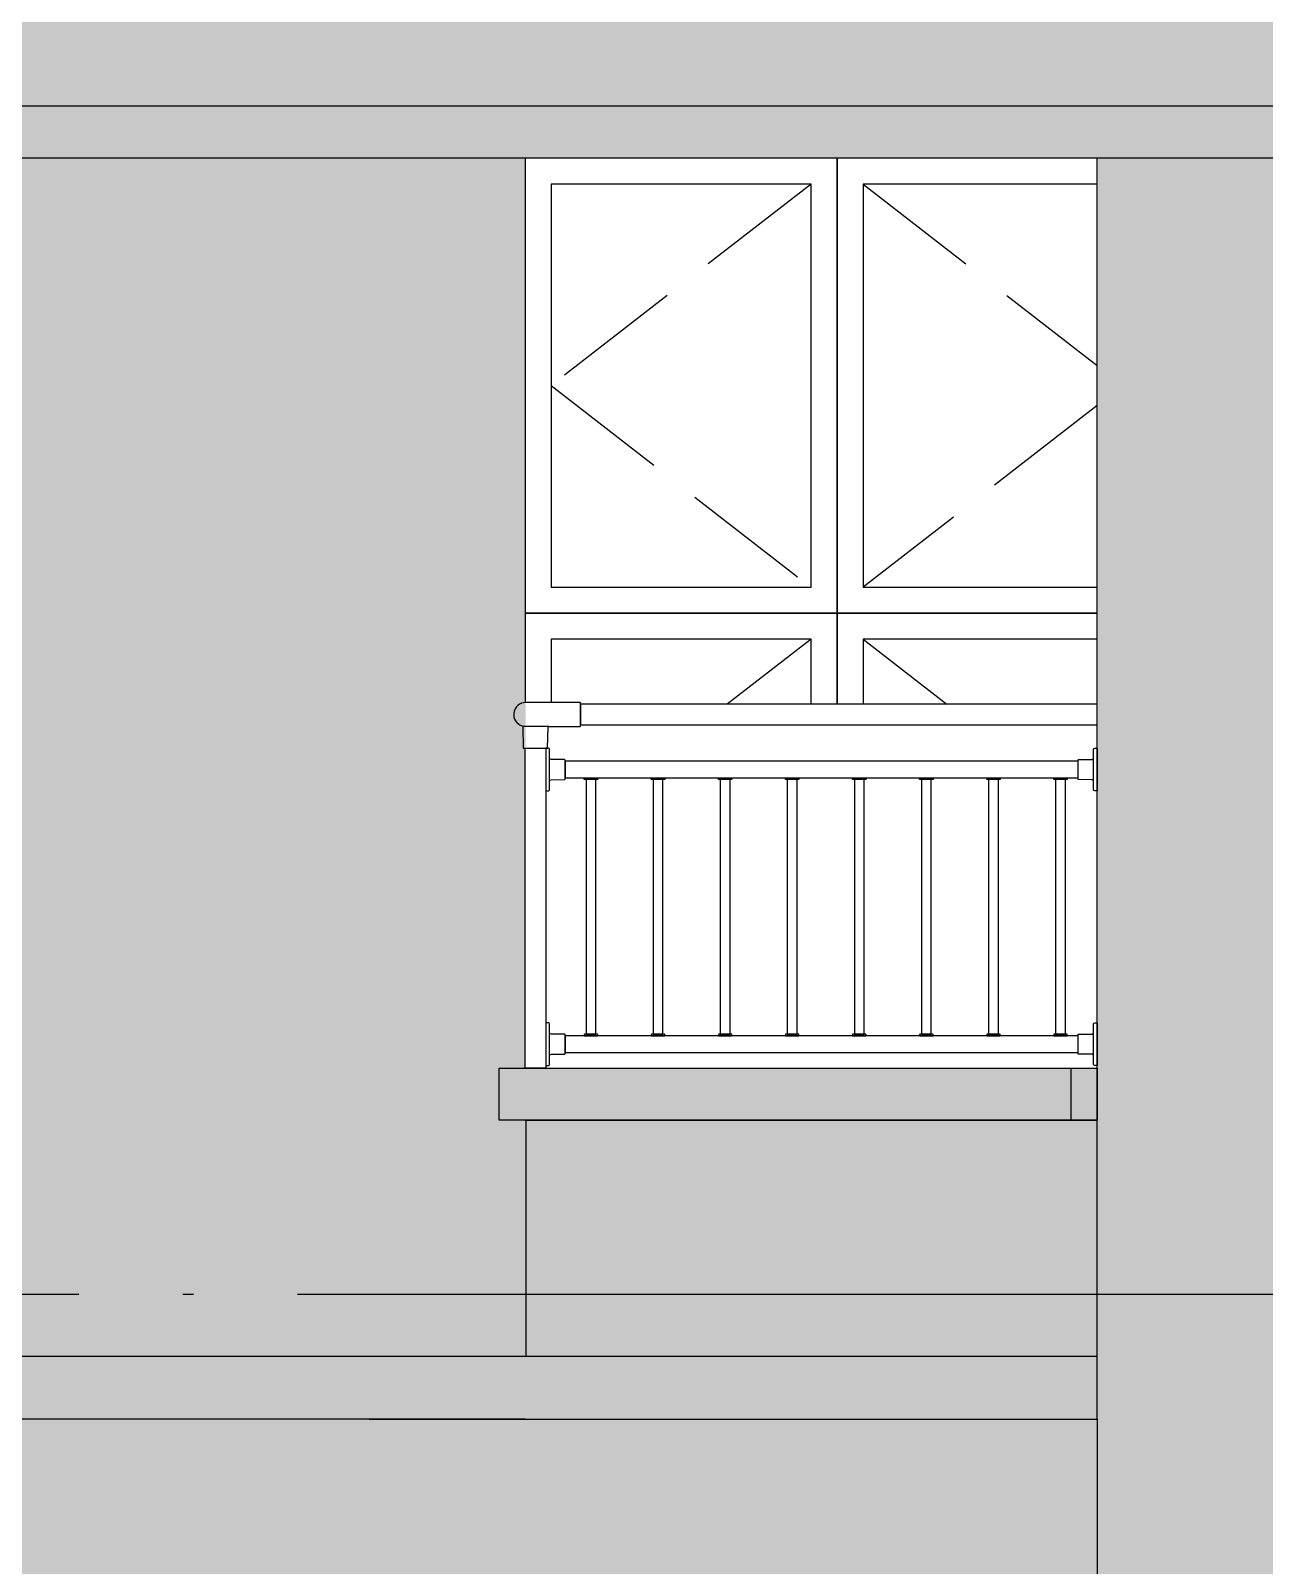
# Model space of a CAD drawing. Extents: x -12446 to 284554, y -295110 to 165007.
# Drawn here: x 20553 to 22925, y -252976 to -250024 of the extents above; entities that cross this region are included whole.
import ezdxf

# ---------------------------------------------------------------- set-up
doc = ezdxf.new("R2010")
doc.units = 0
doc.header["$LTSCALE"] = 1000
doc.linetypes.add('AX-14-E$0$AX-85-M02$0$DASH', pattern=[0.35, 0.25, -0.1])
doc.linetypes.add('AX-14-E$0$DOTE', pattern=[2.42, 2, -0.2, 0.02, -0.2])
doc.layers.get('0').update_dxf_attribs({"linetype": 'CONTINUOUS'})
for name, color, linetype in [('A-Anno-Note', 241, 'CONTINUOUS'), ('AX-14-comp-tc$0$AX-T-LMCZ-Z$1$AX-13-E01-E03$0$家具与填充', 251, 'CONTINUOUS'), ('AX-14-comp-tc$0$灰褐色真石漆', 15, 'CONTINUOUS'), ('AX-14-E$0$A-Detl-Fine', 152, 'CONTINUOUS'), ('AX-14-E$0$A-Detl-Medm', 40, 'CONTINUOUS'), ('AX-14-E$0$A-Detl-Patt', 8, 'CONTINUOUS'), ('AX-14-E$0$A-Detl-Thin', 131, 'CONTINUOUS'), ('AX-14-E$0$A-elev-FIXT', 9, 'CONTINUOUS'), ('AX-14-E$0$A-elev-HRAL', 61, 'CONTINUOUS'), ('AX-14-E$0$栏杆型材', 82, 'CONTINUOUS'), ('AX-14-E$0$阳台栏杆扶手', 82, 'CONTINUOUS')]:
    doc.layers.add(name, color=color, linetype=linetype)
doc.layers.add('AX-14-E$0$A-Grid', color=222, linetype='AX-14-E$0$DOTE', plot=False)
pattern_1 = [(37.5, (-60483.766, -415276.595), (-1.920038, 58.729588), [0, -46.3296, 0, -51.816, 0, -49.53]), (7.5, (-60483.77, -415276.595), (53.942794, 86.019012), [0, -24.9936, 0, -41.7576, 0, -16.002]), (327.5, (-60521.257, -415276.595), (94.919084, 0.172462), [0, -15.24, 0, -54.864, 0, -71.628]), (317.5, (-60521.26, -415276.595), (91.626774, 26.75152), [0, -7.62, 0, -35.9664, 0, -41.148])]

# ---------------------------------------------------------------- blocks, each defined once
blk = doc.blocks.new('AX-14-E$0$14141415YHTR4H54H56D')
at = {"layer": 'AX-14-E$0$A-Detl-Thin'}
blk.add_line((20650, 525), (20650, 212), dxfattribs=at)
blk = doc.blocks.new('AX-14-E$0$32固定座立面')
at = {"layer": 'AX-14-E$0$栏杆型材', "color": 6, "linetype": 'Continuous'}
blk.add_line((-7, -22.5), (-7, 22.5), dxfattribs=at)
blk.add_lwpolyline([(-7, -22.5, 0.41166), (-10, -19.5), (-36, -19.3, -0.41166), (-37, -18.3), (-37, 18.3, -0.41166), (-36, 19.3), (-10, 19.5, 0.41166), (-7, 22.5), (-7, 39, -0.41166), (-5, 41), (0, 41.1), (0, -41.1), (-5, -41, -0.41166), (-7, -39)], format="xyb", close=True, dxfattribs=at)
blk = doc.blocks.new('AX-14-E$0$4080转角立图')
at = {"layer": 'AX-14-E$0$A-elev-FIXT', "linetype": 'Continuous'}
blk.add_line((25.6, 42), (-24.3, 42), dxfattribs=at)
blk.add_lwpolyline([(-25.3, 43, -0.327139), (-24.2, 41.5), (-23.5, 0), (23.5, 0), (24.2, 40.5, -0.409111), (25.7, 42), (85.3, 42, 0.414214), (86.8, 43.5), (86.8, 86.5, 0.414214), (85.3, 88), (-18.8, 88, 0.865157)], format="xyb", close=True, dxfattribs=at)
blk = doc.blocks.new('AX-14-E$0$A$C4D5E14F1')
at = {"layer": 'AX-14-E$0$A-Detl-Fine'}
blk.add_lwpolyline([(20099.5, 2900), (19599.5, 2900), (19599.5, 2125), (20099.5, 2125)], close=True, dxfattribs=at)
for points in [[(20650, 2900), (20199.5, 2900), (20199.5, 2125), (20650, 2125)], [(20099.5, 1900), (20099.5, 2025), (19599.5, 2025), (19599.5, 1903)], [(20650, 2025), (20199.5, 2025), (20199.5, 1900)]]:
    blk.add_lwpolyline(points, dxfattribs=at)
at = {"layer": 'AX-14-E$0$A-Detl-Patt', "linetype": 'AX-14-E$0$AX-85-M02$0$DASH'}
for points in [[(20099.5, 2900), (19599.5, 2512.5), (20099.5, 2125)], [(20199.5, 2900), (20650, 2550.9)], [(20650, 2474.1), (20199.5, 2125)], [(20099.5, 2025), (19938.3, 1900)], [(20199.5, 2025), (20360.8, 1900)]]:
    blk.add_lwpolyline(points, dxfattribs=at)
at = {"layer": 'AX-14-E$0$A-Detl-Thin'}
for p, q in [((20600, 2950), (20600, 3050)), ((19549.5, 2950), (19549.5, 1903)), ((20650, 2950), (20600, 2950)), ((20600, 1100), (20600, 1200)), ((20650, 1100), (20600, 1100)), ((20650, 525), (20650, 0))]:
    blk.add_line(p, q, dxfattribs=at)
for points in [[(20149.5, 2950), (19549.5, 2950), (19549.5, 2075), (20149.5, 2075)], [(19499.5, 1200), (20650, 1200), (20650, 1100), (19499.5, 1100)]]:
    blk.add_lwpolyline(points, close=True, dxfattribs=at)
for points in [[(20650, 2950), (20149.5, 2950), (20149.5, 2075), (20650, 2075)], [(20650, 525), (20650, 2950)], [(20149.5, 1900), (20149.5, 2075), (19549.5, 2075), (19549.5, 1903)], [(20650, 2075), (20149.5, 2075), (20149.5, 1900)], [(19499.5, 1200), (19549.5, 1200)], [(19549.5, 1100), (20650, 1100)], [(20650, 645), (13150, 645)], [(19549.5, 525), (13150, 525)], [(19249.5, 525), (19549.5, 525)], [(19549.5, 525), (20650, 525)]]:
    blk.add_lwpolyline(points, dxfattribs=at)
at = {"layer": 'AX-14-E$0$A-elev-HRAL', "ltscale": 10}
for points in [[(19688.8, 1758, -0.414214), (19689.3, 1757.5), (19689.3, 1755.5, -0.414214), (19688.8, 1755), (19663.8, 1755, -0.414214), (19663.3, 1755.5), (19663.3, 1757.5, -0.414214), (19663.8, 1758)], [(19817.8, 1758, -0.414214), (19818.3, 1757.5), (19818.3, 1755.5, -0.414214), (19817.8, 1755), (19792.8, 1755, -0.414214), (19792.3, 1755.5), (19792.3, 1757.5, -0.414214), (19792.8, 1758)], [(19946.8, 1758, -0.414214), (19947.3, 1757.5), (19947.3, 1755.5, -0.414214), (19946.8, 1755), (19921.8, 1755, -0.414214), (19921.3, 1755.5), (19921.3, 1757.5, -0.414214), (19921.8, 1758)], [(20075.8, 1758, -0.414214), (20076.3, 1757.5), (20076.3, 1755.5, -0.414214), (20075.8, 1755), (20050.8, 1755, -0.414214), (20050.3, 1755.5), (20050.3, 1757.5, -0.414214), (20050.8, 1758)], [(20204.8, 1758, -0.414214), (20205.3, 1757.5), (20205.3, 1755.5, -0.414214), (20204.8, 1755), (20179.8, 1755, -0.414214), (20179.3, 1755.5), (20179.3, 1757.5, -0.414214), (20179.8, 1758)], [(20333.8, 1758, -0.414214), (20334.3, 1757.5), (20334.3, 1755.5, -0.414214), (20333.8, 1755), (20308.8, 1755, -0.414214), (20308.3, 1755.5), (20308.3, 1757.5, -0.414214), (20308.8, 1758)], [(20462.8, 1758, -0.414214), (20463.3, 1757.5), (20463.3, 1755.5, -0.414214), (20462.8, 1755), (20437.8, 1755, -0.414214), (20437.3, 1755.5), (20437.3, 1757.5, -0.414214), (20437.8, 1758)], [(20591.8, 1758, -0.414214), (20592.3, 1757.5), (20592.3, 1755.5, -0.414214), (20591.8, 1755), (20566.8, 1755, -0.414214), (20566.3, 1755.5), (20566.3, 1757.5, -0.414214), (20566.8, 1758)], [(19688.8, 1262, 0.414214), (19689.3, 1262.5), (19689.3, 1264.5, 0.414214), (19688.8, 1265), (19663.8, 1265, 0.414214), (19663.3, 1264.5), (19663.3, 1262.5, 0.414214), (19663.8, 1262)], [(19817.8, 1262, 0.414214), (19818.3, 1262.5), (19818.3, 1264.5, 0.414214), (19817.8, 1265), (19792.8, 1265, 0.414214), (19792.3, 1264.5), (19792.3, 1262.5, 0.414214), (19792.8, 1262)], [(19946.8, 1262, 0.414214), (19947.3, 1262.5), (19947.3, 1264.5, 0.414214), (19946.8, 1265), (19921.8, 1265, 0.414214), (19921.3, 1264.5), (19921.3, 1262.5, 0.414214), (19921.8, 1262)], [(20075.8, 1262, 0.414214), (20076.3, 1262.5), (20076.3, 1264.5, 0.414214), (20075.8, 1265), (20050.8, 1265, 0.414214), (20050.3, 1264.5), (20050.3, 1262.5, 0.414214), (20050.8, 1262)], [(20204.8, 1262, 0.414214), (20205.3, 1262.5), (20205.3, 1264.5, 0.414214), (20204.8, 1265), (20179.8, 1265, 0.414214), (20179.3, 1264.5), (20179.3, 1262.5, 0.414214), (20179.8, 1262)], [(20333.8, 1262, 0.414214), (20334.3, 1262.5), (20334.3, 1264.5, 0.414214), (20333.8, 1265), (20308.8, 1265, 0.414214), (20308.3, 1264.5), (20308.3, 1262.5, 0.414214), (20308.8, 1262)], [(20462.8, 1262, 0.414214), (20463.3, 1262.5), (20463.3, 1264.5, 0.414214), (20462.8, 1265), (20437.8, 1265, 0.414214), (20437.3, 1264.5), (20437.3, 1262.5, 0.414214), (20437.8, 1262)], [(20591.8, 1262, 0.414214), (20592.3, 1262.5), (20592.3, 1264.5, 0.414214), (20591.8, 1265), (20566.8, 1265, 0.414214), (20566.3, 1264.5), (20566.3, 1262.5, 0.414214), (20566.8, 1262)]]:
    blk.add_lwpolyline(points, format="xyb", close=True, dxfattribs=at)
for points in [[(19666.8, 1265), (19685.8, 1265), (19685.8, 1755), (19666.8, 1755)], [(19795.8, 1265), (19814.8, 1265), (19814.8, 1755), (19795.8, 1755)], [(19924.8, 1265), (19943.8, 1265), (19943.8, 1755), (19924.8, 1755)], [(20053.8, 1265), (20072.8, 1265), (20072.8, 1755), (20053.8, 1755)], [(20182.8, 1265), (20201.8, 1265), (20201.8, 1755), (20182.8, 1755)], [(20311.8, 1265), (20330.8, 1265), (20330.8, 1755), (20311.8, 1755)], [(20440.8, 1265), (20459.8, 1265), (20459.8, 1755), (20440.8, 1755)], [(20569.8, 1265), (20588.8, 1265), (20588.8, 1755), (20569.8, 1755)]]:
    blk.add_lwpolyline(points, close=True, dxfattribs=at)
at = {"layer": 'AX-14-E$0$栏杆型材'}
for points in [[(19549.5, 1815), (19589.5, 1815), (19589.5, 1200), (19549.5, 1200)], [(20613, 1790), (19626.5, 1790), (19626.5, 1758), (20613, 1758)], [(20613, 1262), (19626.5, 1262), (19626.5, 1230), (20613, 1230)]]:
    blk.add_lwpolyline(points, close=True, dxfattribs=at)
at = {"layer": 'AX-14-E$0$阳台栏杆扶手'}
blk.add_lwpolyline([(19656.3, 1860), (20650, 1860), (20650, 1900), (19656.3, 1900)], close=True, dxfattribs=at)
at = {"layer": 'AX-14-E$0$A-elev-HRAL'}
for name, p in [('AX-14-E$0$4080转角立图', (19569.5, 1815)), ('AX-14-E$0$32固定座立面', (20650, 1774)), ('AX-14-E$0$32固定座立面', (20650, 1246))]:
    blk.add_blockref(name, p, dxfattribs=at)
at = {"layer": 'AX-14-E$0$A-elev-HRAL', "extrusion": (0, 0, -1), "zscale": -1}
for p in [(-19589.5, 1774), (-19589.5, 1246)]:
    blk.add_blockref('AX-14-E$0$32固定座立面', p, dxfattribs=at)
blk = doc.blocks.new('AX-14-E$0$A$C124B0E8F')
blk.add_wipeout([(10700, 2263.2), (10700, 2173.2), (10600, 2173.2), (10600, 2013.2), (10650, 2013.2), (10650, 1558.2), (10600, 1558.2), (10600, 1163.2), (10650, 1163.2), (10650, 1063.2), (24050, 1063.2), (24050, 1163.2), (24100, 1163.2), (24100, 1513.2), (24050, 1513.2), (24050, 2013.2), (24100, 2013.2), (24100, 2173.2), (24000, 2173.2), (24000, 2263.2)]).dxf.layer = 'AX-14-E$0$A-Detl-Thin'
at = {"layer": 'AX-14-E$0$A-Detl-Medm'}
for p, q in [((24050, 1163.2), (10650, 1163.2)), ((24050, 1063.2), (10650, 1063.2))]:
    blk.add_line(p, q, dxfattribs=at)
blk = doc.blocks.new('AX-14-comp-tc')
at = {"layer": 'AX-14-comp-tc$0$AX-T-LMCZ-Z$1$AX-13-E01-E03$0$家具与填充'}
h = blk.add_hatch(dxfattribs=at)
h.set_pattern_fill('AR-SAND', color=256, scale=24)
h.set_pattern_definition([(37.5, (-86572.637, -326606.213), (-1.920038, 58.729588), [0, -46.3296, 0, -51.816, 0, -49.53]), (7.5, (-86572.64, -326606.21), (53.942794, 86.01901), [0, -24.9936, 0, -41.7576, 0, -16.002]), (327.5, (-86610.13, -326606.213), (94.919084, 0.172462), [0, -15.24, 0, -54.864, 0, -71.628]), (317.5, (-86610.13, -326606.21), (91.626774, 26.75152), [0, -7.62, 0, -35.9664, 0, -41.148])])
h.paths.add_polyline_path([(8478.7, -253742.1), (8477.4, -253912.1), (8514.7, -253988.2), (8527.4, -254071.8), (8527.4, -254442.1), (8577.4, -254442.1), (8577.4, -254592.1), (8652.4, -254592.1), (8652.4, -255491.9), (1002.4, -255491.9), (1002.4, -255591.9), (1022.4, -255591.9), (1022.4, -255691.9), (1072.4, -255691.9), (1222.4, -256321.9), (1272.4, -256321.9), (1272.4, -256591.9), (1252.4, -256591.9), (1252.4, -256691.9), (6902.4, -256691.9), (6902.4, -256646.9), (8252.5, -256646.9), (8252.4, -268242.1), (8852, -268241.9), (8852, -266536.9), (10050.7, -266536.9), (10050.7, -268686.9), (10151.1, -268686.9), (10151.1, -266536.9), (11352.4, -266536.9), (11352.4, -268241.9), (13852.4, -268241.9), (13852.4, -256691.9), (22902.4, -256691.9), (22926.1, -266276.9), (22900.9, -266276.9), (22901.3, -268241.9), (25152.4, -268241.9), (25152.4, -256691.9), (28052.4, -256691.9), (28052.8, -256646.9), (29952.4, -256646.9), (29952.4, -256689.3), (35452.4, -256689.3), (35452.4, -256591.9), (35402.4, -256591.9), (35402.4, -256321.9), (35452.4, -256321.9), (35602.4, -255691.9), (35652.4, -255691.9), (35652.4, -255591.9), (35702.4, -255591.9), (35702.4, -255491.9), (30302.4, -255491.9), (28046.9, -255491.9), (28046.9, -254592.1), (28121.9, -254592.1), (28121.9, -254442.1), (28171.9, -254442.1), (28171.9, -254071.8), (28184.7, -253988.2), (28221.9, -253912.1), (28221.9, -253742.1), (27271.9, -253742.1), (18810.9, -253741.9), (18759.2, -254121.9), (17940.1, -254121.9), (17888.7, -253743.5)])
h.paths.add_polyline_path([(1852.4, -255691.9), (3101.1, -255691.9), (3302.4, -256591.9), (1852.4, -256591.9)], flags=16)
h.paths.add_polyline_path([(4102.4, -255691.9), (5602.4, -255691.9), (5602.4, -256591.9), (4102.4, -256591.9)], flags=16)
h.paths.add_polyline_path([(9602.4, -254911.9), (10602.4, -254911.9), (10602.4, -255491.9), (9602.4, -255491.9)], flags=16)
h.paths.add_polyline_path([(9602.4, -257761.9), (10602.4, -257761.9), (10602.4, -256691.9), (9602.4, -256691.9)], flags=16)
h.paths.add_polyline_path([(9602.4, -257761.9), (10602.4, -257761.9), (10602.4, -259361.9), (9602.4, -259361.9)], flags=16)
h.paths.add_polyline_path([(10602.4, -260711.9), (9602.4, -260711.9), (9602.4, -262311.9), (10602.4, -262311.9)], flags=16)
h.paths.add_polyline_path([(9602.4, -262311.9), (10602.4, -262311.9), (10602.4, -263586.9), (9602.4, -263586.9)], flags=16)
h.paths.add_polyline_path([(9602.4, -263586.9), (10602.4, -263586.9), (10602.4, -265186.9), (9602.4, -265186.9)], flags=16)
h.paths.add_polyline_path([(8652.4, -266136.9), (11552.4, -266136.9), (11552.4, -266236.9), (8652.4, -266236.9)], flags=16)
h.paths.add_polyline_path([(26102.4, -254911.9), (27102.4, -254911.9), (27102.4, -255491.9), (26102.4, -255491.9)], flags=16)
h.paths.add_polyline_path([(24302.2, -266726.9), (25002.6, -266726.9), (25000.9, -268076.9), (24301.3, -268076.9)], flags=16)
h.paths.add_polyline_path([(31998.3, -255691.9), (30498.3, -255691.9), (30498.3, -256591.9), (31998.3, -256591.9)], flags=16)
h.paths.add_polyline_path([(34152.4, -256591.9), (32805.2, -256591.9), (33002.4, -255691.9), (34152.4, -255691.9)], flags=16)
h.paths.add_polyline_path([(9602.4, -265186.9), (10602.4, -265186.9), (10602.4, -266136.9), (9602.4, -266136.9)], flags=16)
edge = h.paths.add_edge_path(flags=17)
edge.add_line((9602.4, -253742.1), (9602.4, -254911.7))
edge.add_line((9602.4, -254911.7), (10602.4, -254911.7))
edge.add_line((10602.4, -254911.7), (10602.4, -253742.1))
edge.add_line((10602.4, -253742.1), (9602.4, -253742.1))
edge.add_line((9602.4, -259361.9), (10602.4, -259361.9))
edge.add_line((10602.4, -259361.9), (10602.4, -260711.9))
edge.add_line((10602.4, -260711.9), (9602.4, -260711.9))
edge.add_line((9602.4, -260711.9), (9602.4, -259391.9))
edge.add_line((13852.4, -253742.1), (13852.4, -255491.9))
edge.add_line((13852.4, -255491.9), (22452.4, -255491.9))
edge.add_line((22452.4, -255491.9), (22452.4, -253741.9))
edge.add_line((22452.4, -253741.9), (18810.9, -253741.9))
edge.add_line((18810.9, -253741.9), (18759.2, -254121.9))
edge.add_line((18759.2, -254121.9), (17940.1, -254121.9))
edge.add_line((17940.1, -254121.9), (17888.7, -253743.5))
edge.add_line((17888.7, -253743.5), (13852.4, -253741.9))
edge.add_line((26102.4, -253742.1), (26102.4, -254911.9))
edge.add_line((26102.4, -254911.9), (27102.4, -254911.9))
edge.add_line((27102.4, -254911.9), (27102.4, -253742.1))
edge.add_line((27102.4, -253742.1), (26102.4, -253742.1))
h = blk.add_hatch(dxfattribs=at)
h.set_pattern_fill('AR-SAND', color=256, scale=24)
h.set_pattern_definition(pattern_1)
h.paths.add_polyline_path([(21351.9, -256691.9), (22452.4, -256691.9), (22452.4, -258996.9), (21351.9, -258996.9)])
h.paths.add_polyline_path([(14652.4, -258996.9), (14652.4, -258441.9), (14652.4, -256691.9), (14702.2, -256691.9), (14702.5, -256691.9), (13852.3, -256691.9), (13852.4, -256691.9), (22452.4, -256691.9), (22452.4, -258996.9), (20902.4, -258996.9), (20351.9, -258996.9), (20351.9, -258040.6), (20351.9, -256691.9), (19102.4, -256691.9), (19102.4, -257786.9), (18724.8, -257786.9), (18524.8, -257786.9), (17602.4, -257786.9), (17602.4, -256691.9), (15802.4, -256691.9), (15802.4, -257786.9), (15552.4, -257786.9), (15552.4, -257826.9), (15552.4, -258996.9)])
h = blk.add_hatch(dxfattribs=at)
h.set_pattern_fill('AR-SAND', color=256, scale=24)
h.set_pattern_definition(pattern_1)
h.paths.add_polyline_path([(22452.4, -256691.9), (22902.4, -256691.9), (22902.4, -264311.9), (22452.4, -264311.9)])
at = {"layer": 'AX-14-comp-tc$0$灰褐色真石漆'}
h = blk.add_hatch(dxfattribs=at)
h.set_pattern_fill('离散材料', color=256, scale=50)
h.set_pattern_definition([(0, (-60267.77, -415132.6), (132, 228), [12, -201, 9, -87, 18, -213]), (10, (-60324.77, -415009.6), (80.67614, 285.3443), [21, -51, 27, -159, 15, -198]), (20, (-60354.77, -415105.6), (133.47095, 220.97625), [24, -165, 21, -123, 15, -96]), (30, (-60267.77, -415123.6), (-21.96926, 254.05187), [15, -99, 12, -147, 9, -195]), (40, (-60351.77, -415057.6), (33.83592, 216.37036), [12, -132, 9, -84, 24, -153]), (50, (-60306.77, -415165.6), (-80.24786, 235.7335), [6, -111, 15, -183, 18, -93]), (60, (-60297.77, -415144.6), (-99.47303, 223.70766), [15, -123, 6, -144, 12, -111]), (70, (-60330.77, -415180.6), (-109.89227, 215.58685), [9, -57, 18, -96, 12, -132]), (80, (-60315.77, -415003.6), (-208.56534, 164.71945), [21, -132, 9, -156, 18, -147]), (90, (-60297.77, -415132.6), (-264, 111), [18, -93, 12, -183, 6, -186]), (100, (-60345.77, -415039.6), (-247.97146, 145.1453), [21, -117, 18, -96, 21, -219]), (110, (-60366.77, -415210.6), (-240.44034, 81.69114), [24, -78, 12, -159, 18, -174]), (120, (-60447.77, -415174.6), (-286.64994, 28.49227), [15, -201, 18, -93, 21, -123]), (130, (-60381.77, -415240.6), (-279.10777, 71.26608), [9, -66, 12, -129, 24, -168]), (140, (-60471.77, -415000.6), (-220.59685, -34.20569), [18, -108, 21, -93, 12, -126]), (150, (-60222.77, -415258.6), (-204.82497, -120.76726), [12, -84, 24, -186, 21, -171]), (160, (-60420.77, -415090.6), (-237.90107, -162.4287), [18, -126, 15, -114, 12, -183]), (170, (-60402.77, -415162.6), (-215.64405, -169.12317), [27, -99, 18, -135, 24, -132])])
h.paths.add_polyline_path([(15552.4, -256446.9), (15552.4, -256691.9)])
h.paths.add_polyline_path([(14652.4, -258441.9), (13852.4, -258441.9), (13852.4, -258996.9), (14652.4, -258996.9)])
h.paths.add_polyline_path([(15802.4, -256691.9), (17602.4, -256691.9), (17602.4, -256991.9), (15802.4, -256991.9)])
h.paths.add_polyline_path([(19102.4, -256691.9), (20351.9, -256691.9), (20351.9, -256991.9), (19102.4, -256991.9)])
h.paths.add_polyline_path([(20351.9, -256691.9), (22452.4, -256691.9)])
h.paths.add_polyline_path([(21351.9, -258441.9), (22452.4, -258441.9), (22452.4, -258996.9), (21351.9, -258996.9)])
h = blk.add_hatch(dxfattribs=at)
h.set_pattern_fill('离散材料', color=256, scale=50)
h.set_pattern_definition([(0, (-60267.77, -415132.6), (132, 228), [12, -201, 9, -87, 18, -213]), (10, (-60324.77, -415009.6), (80.67614, 285.3443), [21, -51, 27, -159, 15, -198]), (20, (-60354.77, -415105.6), (133.47095, 220.97625), [24, -165, 21, -123, 15, -96]), (30, (-60267.77, -415123.6), (-21.96926, 254.05187), [15, -99, 12, -147, 9, -195]), (40, (-60351.77, -415057.6), (33.83592, 216.37036), [12, -132, 9, -84, 24, -153]), (50, (-60306.77, -415165.6), (-80.24786, 235.7335), [6, -111, 15, -183, 18, -93]), (60, (-60297.77, -415144.6), (-99.47303, 223.70766), [15, -123, 6, -144, 12, -111]), (70, (-60330.77, -415180.6), (-109.89227, 215.58685), [9, -57, 18, -96, 12, -132]), (80, (-60315.77, -415003.6), (-208.56534, 164.71945), [21, -132, 9, -156, 18, -147]), (90, (-60297.77, -415132.6), (-264, 111), [18, -93, 12, -183, 6, -186]), (100, (-60345.77, -415039.6), (-247.97146, 145.1453), [21, -117, 18, -96, 21, -219]), (110, (-60366.77, -415210.6), (-240.44034, 81.69114), [24, -78, 12, -159, 18, -174]), (120, (-60447.77, -415174.6), (-286.64994, 28.49227), [15, -201, 18, -93, 21, -123]), (130, (-60381.77, -415240.6), (-279.10777, 71.26608), [9, -66, 12, -129, 24, -168]), (140, (-60471.77, -415000.6), (-220.59685, -34.20569), [18, -108, 21, -93, 12, -126]), (150, (-60222.77, -415258.6), (-204.82497, -120.76726), [12, -84, 24, -186, 21, -171]), (160, (-60420.77, -415090.6), (-237.90107, -162.4287), [18, -126, 15, -114, 12, -183]), (170, (-60402.77, -415162.6), (-215.64405, -169.12317), [27, -99, 18, -135, 24, -132])])
h.paths.add_polyline_path([(13852.4, -258997), (22452.4, -258996.8), (22452.4, -259644.1), (13852.4, -259641.9)])
h.paths.add_polyline_path([(13852.4, -261946.9), (22452.4, -261946.9), (22452.4, -262591.9), (13852.4, -262591.9)])
at = {"layer": 'AX-14-comp-tc$0$AX-T-LMCZ-Z$1$AX-13-E01-E03$0$家具与填充'}
blk.add_line((21351.9, -258541.9), (21351.9, -258996.9), dxfattribs=at)
blk = doc.blocks.new('AX-14-E')
at = {"layer": 'AX-14-E$0$A-Detl-Thin'}
blk.add_lwpolyline([(21453.5, -250169.4), (22603.9, -250169.4), (22603.9, -250269.4), (21453.5, -250269.4)], close=True, dxfattribs=at)
at = {"layer": 'AX-14-E$0$A-Grid'}
blk.add_line((-714.4, -252454.4), (39369.1, -252454.4), dxfattribs=at)
blk.add_blockref('AX-14-E$0$14141415YHTR4H54H56D', (1953.9, -250269.4))
blk.add_blockref('AX-14-E$0$A$C4D5E14F1', (1953.9, -253219.4))
at = {"layer": 'AX-14-E$0$A-Detl-Thin'}
blk.add_blockref('AX-14-E$0$A$C124B0E8F', (1153.9, -251332.6), dxfattribs=at)
blk.add_blockref('AX-14-comp-tc', (152.8, 6422.5), dxfattribs=at)

msp = doc.modelspace()

# ---------------------------------------------------------------- block references
at = {"layer": 'A-Anno-Note'}
msp.add_blockref('AX-14-E', (0, 0), dxfattribs=at)

doc.saveas('drawing.dxf')
